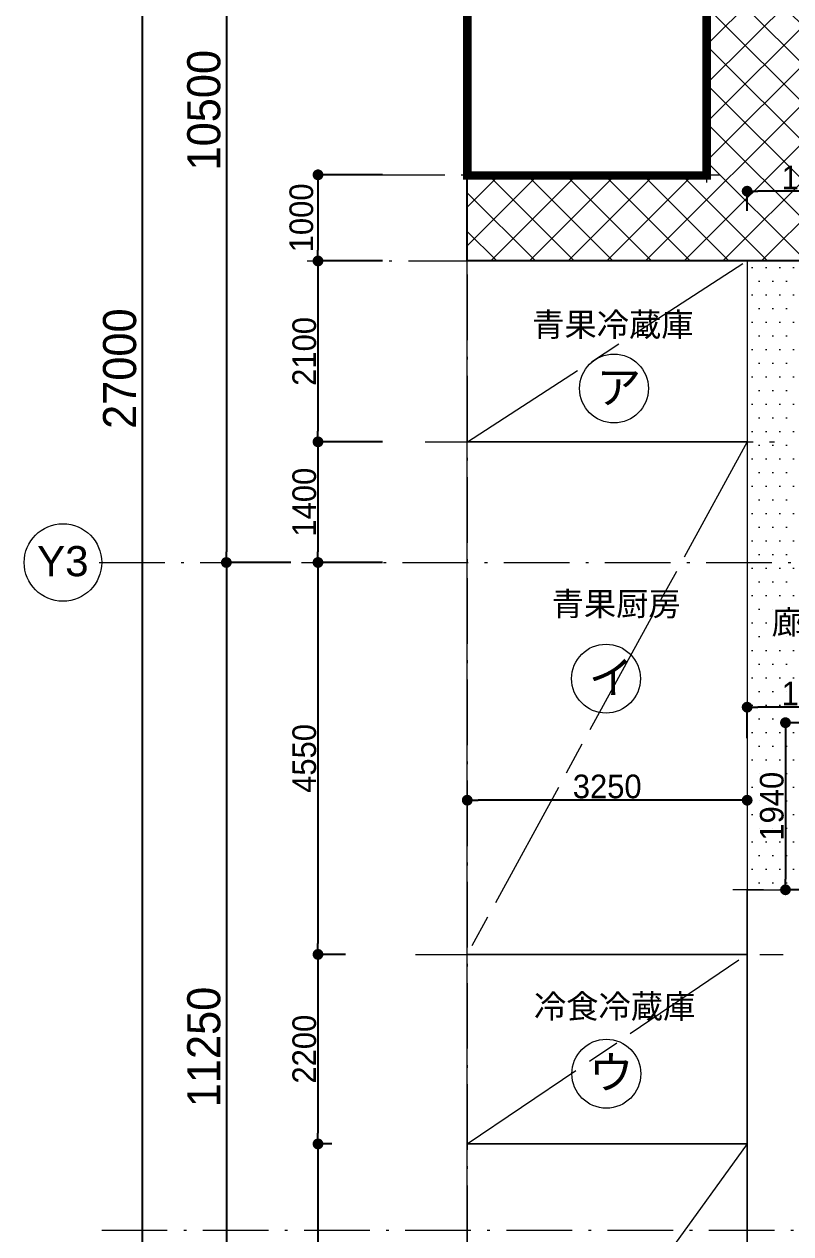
# Model space of a CAD drawing. Header units: millimetres. Extents: x 3528 to 81155, y 1822 to 57458.
# Drawn here: x 3528 to 12429, y 32227 to 46269 of the extents above; entities that cross this region are included whole.
import ezdxf

# ---------------------------------------------------------------- set-up
doc = ezdxf.new("R2010")
doc.units = ezdxf.units.MM
doc.header["$LTSCALE"] = 3175
doc.header["$PDMODE"] = 1
doc.header["$PDSIZE"] = -2
for name, pattern in [('ISO-04 一点長鎖線', [0.61, 0.48, -0.06, 0.01, -0.06]), ('ISO-08 一点鎖線', [0.72, 0.48, -0.06, 0.12, -0.06]), ('ISO-10 一点短鎖線', [0.37, 0.24, -0.06, 0.01, -0.06]), ('ISO-11 一点二短鎖線', [0.67, 0.24, -0.06, 0.24, -0.06, 0.01, -0.06])]:
    doc.linetypes.add(name, pattern=pattern)
for name, color, linetype, lineweight in [('15面積表', 10, 'Continuous', 5), ('ハッチング', 170, 'Continuous', 5), ('基準線', 3, 'ISO-11 一点二短鎖線', 13)]:
    doc.layers.add(name, color=color, linetype=linetype, lineweight=lineweight)
doc.styles.add('Arial', font='arial.ttf', dxfattribs={"bigfont": 'Arial'})
doc.styles.add('HGPｺﾞｼｯｸE', font='HGPGothicE.ttf', dxfattribs={"bigfont": 'HGPｺﾞｼｯｸE'})
doc.styles.add('MtXpl_HGPE', font='HGPGothicE.ttf')
doc.styles.get("Standard").update_dxf_attribs({"font": 'txt', "bigfont": 'BIGFONT.SHX'})
doc.dimstyles.new('katoshun', dxfattribs={"dimtxt": 384.564525, "dimasz": 125.186157, "dimexe": 0, "dimexo": 250, "dimgap": 75, "dimtad": 1, "dimdec": 4, "dimdsep": 46, "dimtxsty": 'HGPｺﾞｼｯｸE', "dimblk": 'DOT', "dimblk1": 'DOT', "dimblk2": 'DOT', "dimcen": 0, "dimadec": 0, "dimazin": 0, "dimtfac": 1, "dimtdec": 4, "dimtix": 1, "dimtmove": 0, "dimatfit": 0, "dimldrblk": 'VW_FILLEDARROW', "dimfxl": 750, "dimfxlon": 1, "dimfrac": 2, "dimtolj": 1, "dimarcsym": 0})

# ---------------------------------------------------------------- blocks, each defined once
blk = doc.blocks.new('_DOT')
at = {"color": 0, "linetype": 'ByBlock', "lineweight": -2}
blk.add_line((-0.5, 0), (-1, 0), dxfattribs=at)
at = {"color": 0, "linetype": 'ByBlock', "const_width": 0.5}
blk.add_lwpolyline([(-0.25, 0, 1), (0.25, 0, 1)], format="xyb", close=True, dxfattribs=at)
blk = doc.blocks.new('*D7')
at = {"layer": 'Defpoints', "color": 0, "linetype": 'Continuous', "transparency": 16777216}
for p in [(6475, 40020), (5875, 28770), (6475, 28770)]:
    blk.add_point(p, dxfattribs=at)
at = {"layer": '基準線', "color": 0, "linetype": 'Continuous', "lineweight": -2, "transparency": 16777216}
for p, q in [((6225, 40020), (5875, 40020)), ((5875, 39895), (5875, 28895)), ((6225, 28770), (5875, 28770))]:
    blk.add_line(p, q, dxfattribs=at)
at = {"layer": '基準線', "color": 0, "linetype": 'Continuous', "lineweight": -2, "transparency": 16777216, "xscale": 125.1861572265625, "yscale": 125.1861572265625, "zscale": 125.1861572265625}
for p, rotation in [((5875, 40020), 90), ((5875, 28770), 270)]:
    blk.add_blockref('_DOT', p, dxfattribs=dict(at, rotation=rotation))
at = {"layer": '基準線', "color": 0, "linetype": 'Continuous', "lineweight": 0, "transparency": 16777216, "insert": (5615, 34395), "char_height": 384.6, "attachment_point": 5, "rotation": 90, "style": 'HGPｺﾞｼｯｸE'}
blk.add_mtext('\\A1;11250', dxfattribs=at)
blk = doc.blocks.new('VW_FILLEDARROW')
at = {"linetype": 'Continuous', "lineweight": 0, "transparency": 16777216}
blk.add_hatch(color=0, dxfattribs=at).paths.add_polyline_path([(-2, 0.54), (0, 0), (-2, -0.54)])
at = {"color": 0, "linetype": 'Continuous', "lineweight": 0, "transparency": 16777216, "flags": 128}
blk.add_lwpolyline([(-2, 0.54), (0, 0), (-2, -0.54)], close=True, dxfattribs=at)
blk = doc.blocks.new('*D8')
at = {"layer": 'Defpoints', "color": 0, "linetype": 'Continuous', "transparency": 16777216}
for p in [(7625, 50520), (5875, 40020), (7625, 40020)]:
    blk.add_point(p, dxfattribs=at)
at = {"layer": '基準線', "color": 0, "linetype": 'Continuous', "lineweight": -2, "transparency": 16777216}
for p, q in [((6625, 50520), (5875, 50520)), ((5875, 50395), (5875, 40145)), ((6625, 40020), (5875, 40020))]:
    blk.add_line(p, q, dxfattribs=at)
at = {"layer": '基準線', "color": 0, "linetype": 'Continuous', "lineweight": -2, "transparency": 16777216, "xscale": 125.1861572265625, "yscale": 125.1861572265625, "zscale": 125.1861572265625}
for p, rotation in [((5875, 50520), 90), ((5875, 40020), 270)]:
    blk.add_blockref('_DOT', p, dxfattribs=dict(at, rotation=rotation))
at = {"layer": '基準線', "color": 0, "linetype": 'Continuous', "lineweight": 0, "transparency": 16777216, "insert": (5615, 45270), "char_height": 384.6, "attachment_point": 5, "rotation": 90, "style": 'HGPｺﾞｼｯｸE'}
blk.add_mtext('\\A1;10500', dxfattribs=at)
blk = doc.blocks.new('*D10')
at = {"layer": 'Defpoints', "color": 0, "linetype": 'Continuous', "transparency": 16777216}
for p in [(4898, 55770), (4898, 28770), (5008, 28770)]:
    blk.add_point(p, dxfattribs=at)
at = {"layer": '基準線', "color": 0, "linetype": 'Continuous', "lineweight": -2, "transparency": 16777216}
blk.add_line((4898, 55645), (4898, 28895), dxfattribs=at)
at = {"layer": '基準線', "color": 0, "linetype": 'Continuous', "lineweight": -2, "transparency": 16777216, "xscale": 125.1861572265625, "yscale": 125.1861572265625, "zscale": 125.1861572265625}
for p, rotation in [((4898, 55770), 90), ((4898, 28770), 270)]:
    blk.add_blockref('_DOT', p, dxfattribs=dict(at, rotation=rotation))
at = {"layer": '基準線', "color": 0, "linetype": 'Continuous', "lineweight": 0, "transparency": 16777216, "insert": (4638, 42270), "char_height": 384.6, "attachment_point": 5, "rotation": 90, "style": 'HGPｺﾞｼｯｸE'}
blk.add_mtext('\\A1;27000', dxfattribs=at)
blk = doc.blocks.new('*D11')
at = {"layer": '15面積表', "color": 0, "linetype": 'Continuous', "lineweight": -2, "transparency": 16777216}
blk.add_line((11797, 37260), (8797, 37260), dxfattribs=at)
at = {"layer": 'Defpoints', "color": 0, "linetype": 'Continuous', "transparency": 16777216}
for p in [(8672, 37347), (8672, 37260), (11922, 37347)]:
    blk.add_point(p, dxfattribs=at)
at = {"layer": '15面積表', "color": 0, "linetype": 'Continuous', "lineweight": -2, "transparency": 16777216, "xscale": 125.1861572265625, "yscale": 125.1861572265625, "zscale": 125.1861572265625, "rotation": 180}
blk.add_blockref('_DOT', (8672, 37260), dxfattribs=at)
at = {"layer": '15面積表', "color": 0, "linetype": 'Continuous', "lineweight": -2, "transparency": 16777216, "xscale": 125.1861572265625, "yscale": 125.1861572265625, "zscale": 125.1861572265625}
blk.add_blockref('_DOT', (11922, 37260), dxfattribs=at)
at = {"layer": '15面積表', "color": 0, "linetype": 'Continuous', "lineweight": 0, "transparency": 16777216, "insert": (10297, 37418), "char_height": 274.7, "attachment_point": 5, "style": 'HGPｺﾞｼｯｸE'}
blk.add_mtext('\\A1;3250', dxfattribs=at)
blk = doc.blocks.new('*D14')
at = {"layer": '15面積表', "color": 0, "linetype": 'Continuous', "lineweight": -2, "transparency": 16777216}
for p, q in [((7098, 33270), (6939, 33270)), ((6939, 33145), (6939, 28895)), ((7098, 28770), (6939, 28770))]:
    blk.add_line(p, q, dxfattribs=at)
at = {"layer": 'Defpoints', "color": 0, "linetype": 'Continuous', "transparency": 16777216}
for p in [(7348, 33270), (6939, 28770), (7348, 28770)]:
    blk.add_point(p, dxfattribs=at)
at = {"layer": '15面積表', "color": 0, "linetype": 'Continuous', "lineweight": -2, "transparency": 16777216, "xscale": 125.1861572265625, "yscale": 125.1861572265625, "zscale": 125.1861572265625}
for p, rotation in [((6939, 33270), 90), ((6939, 28770), 270)]:
    blk.add_blockref('_DOT', p, dxfattribs=dict(at, rotation=rotation))
at = {"layer": '15面積表', "color": 0, "linetype": 'Continuous', "lineweight": 0, "transparency": 16777216, "insert": (6781, 31020), "char_height": 274.7, "attachment_point": 5, "rotation": 90, "style": 'HGPｺﾞｼｯｸE'}
blk.add_mtext('\\A1;4500', dxfattribs=at)
blk = doc.blocks.new('*D15')
at = {"layer": '15面積表', "color": 0, "linetype": 'Continuous', "lineweight": -2, "transparency": 16777216}
for p, q in [((7098, 35470), (6939, 35470)), ((6939, 35345), (6939, 33395)), ((7098, 33270), (6939, 33270))]:
    blk.add_line(p, q, dxfattribs=at)
at = {"layer": 'Defpoints', "color": 0, "linetype": 'Continuous', "transparency": 16777216}
for p in [(7348, 35470), (6939, 33270), (7348, 33270)]:
    blk.add_point(p, dxfattribs=at)
at = {"layer": '15面積表', "color": 0, "linetype": 'Continuous', "lineweight": -2, "transparency": 16777216, "xscale": 125.1861572265625, "yscale": 125.1861572265625, "zscale": 125.1861572265625}
for p, rotation in [((6939, 35470), 90), ((6939, 33270), 270)]:
    blk.add_blockref('_DOT', p, dxfattribs=dict(at, rotation=rotation))
at = {"layer": '15面積表', "color": 0, "linetype": 'Continuous', "lineweight": 0, "transparency": 16777216, "insert": (6781, 34370), "char_height": 274.7, "attachment_point": 5, "rotation": 90, "style": 'HGPｺﾞｼｯｸE'}
blk.add_mtext('\\A1;2200', dxfattribs=at)
blk = doc.blocks.new('*D21')
at = {"layer": '15面積表', "color": 0, "linetype": 'Continuous', "lineweight": -2, "transparency": 16777216}
for p, q in [((11922, 37979), (11922, 38340)), ((13397, 38340), (12047, 38340)), ((13522, 37979), (13522, 38340))]:
    blk.add_line(p, q, dxfattribs=at)
at = {"layer": 'Defpoints', "color": 0, "linetype": 'Continuous', "transparency": 16777216}
for p in [(11922, 38340), (11922, 37729), (13522, 37729)]:
    blk.add_point(p, dxfattribs=at)
at = {"layer": '15面積表', "color": 0, "linetype": 'Continuous', "lineweight": -2, "transparency": 16777216, "xscale": 125.1861572265625, "yscale": 125.1861572265625, "zscale": 125.1861572265625, "rotation": 180}
blk.add_blockref('_DOT', (11922, 38340), dxfattribs=at)
at = {"layer": '15面積表', "color": 0, "linetype": 'Continuous', "lineweight": -2, "transparency": 16777216, "xscale": 125.1861572265625, "yscale": 125.1861572265625, "zscale": 125.1861572265625}
blk.add_blockref('_DOT', (13522, 38340), dxfattribs=at)
at = {"layer": '15面積表', "color": 0, "linetype": 'Continuous', "lineweight": 0, "transparency": 16777216, "insert": (12722, 38498), "char_height": 274.7, "attachment_point": 5, "style": 'HGPｺﾞｼｯｸE'}
blk.add_mtext('\\A1;1600', dxfattribs=at)
blk = doc.blocks.new('*D22')
at = {"layer": '15面積表', "color": 0, "linetype": 'Continuous', "lineweight": -2, "transparency": 16777216}
for p, q in [((7259, 40020), (6939, 40020)), ((6939, 39895), (6939, 35595)), ((7259, 35470), (6939, 35470))]:
    blk.add_line(p, q, dxfattribs=at)
at = {"layer": 'Defpoints', "color": 0, "linetype": 'Continuous', "transparency": 16777216}
for p in [(7509, 40020), (6939, 35470), (7509, 35470)]:
    blk.add_point(p, dxfattribs=at)
at = {"layer": '15面積表', "color": 0, "linetype": 'Continuous', "lineweight": -2, "transparency": 16777216, "xscale": 125.1861572265625, "yscale": 125.1861572265625, "zscale": 125.1861572265625}
for p, rotation in [((6939, 40020), 90), ((6939, 35470), 270)]:
    blk.add_blockref('_DOT', p, dxfattribs=dict(at, rotation=rotation))
at = {"layer": '15面積表', "color": 0, "linetype": 'Continuous', "lineweight": 0, "transparency": 16777216, "insert": (6781, 37745), "char_height": 274.7, "attachment_point": 5, "rotation": 90, "style": 'HGPｺﾞｼｯｸE'}
blk.add_mtext('\\A1;4550', dxfattribs=at)
blk = doc.blocks.new('*D28')
at = {"layer": '15面積表', "color": 0, "linetype": 'Continuous', "lineweight": -2, "transparency": 16777216}
for p, q in [((11922, 44101), (11922, 44330)), ((13397, 44330), (12047, 44330)), ((13522, 44101), (13522, 44330))]:
    blk.add_line(p, q, dxfattribs=at)
at = {"layer": 'Defpoints', "color": 0, "linetype": 'Continuous', "transparency": 16777216}
for p in [(11922, 44330), (11922, 43851), (13522, 43851)]:
    blk.add_point(p, dxfattribs=at)
at = {"layer": '15面積表', "color": 0, "linetype": 'Continuous', "lineweight": -2, "transparency": 16777216, "xscale": 125.1861572265625, "yscale": 125.1861572265625, "zscale": 125.1861572265625, "rotation": 180}
blk.add_blockref('_DOT', (11922, 44330), dxfattribs=at)
at = {"layer": '15面積表', "color": 0, "linetype": 'Continuous', "lineweight": -2, "transparency": 16777216, "xscale": 125.1861572265625, "yscale": 125.1861572265625, "zscale": 125.1861572265625}
blk.add_blockref('_DOT', (13522, 44330), dxfattribs=at)
at = {"layer": '15面積表', "color": 0, "linetype": 'Continuous', "lineweight": 0, "transparency": 16777216, "insert": (12722, 44488), "char_height": 274.7, "attachment_point": 5, "style": 'HGPｺﾞｼｯｸE'}
blk.add_mtext('\\A1;1600', dxfattribs=at)
blk = doc.blocks.new('*D33')
at = {"layer": '15面積表', "color": 0, "linetype": 'Continuous', "lineweight": -2, "transparency": 16777216}
for p, q in [((7689, 41420), (6939, 41420)), ((6939, 41295), (6939, 40145)), ((7689, 40020), (6939, 40020))]:
    blk.add_line(p, q, dxfattribs=at)
at = {"layer": 'Defpoints', "color": 0, "linetype": 'Continuous', "transparency": 16777216}
for p in [(8494, 41420), (6939, 40020), (8494, 40020)]:
    blk.add_point(p, dxfattribs=at)
at = {"layer": '15面積表', "color": 0, "linetype": 'Continuous', "lineweight": -2, "transparency": 16777216, "xscale": 125.1861572265625, "yscale": 125.1861572265625, "zscale": 125.1861572265625}
for p, rotation in [((6939, 41420), 90), ((6939, 40020), 270)]:
    blk.add_blockref('_DOT', p, dxfattribs=dict(at, rotation=rotation))
at = {"layer": '15面積表', "color": 0, "linetype": 'Continuous', "lineweight": 0, "transparency": 16777216, "insert": (6781, 40720), "char_height": 274.7, "attachment_point": 5, "rotation": 90, "style": 'HGPｺﾞｼｯｸE'}
blk.add_mtext('\\A1;1400', dxfattribs=at)
blk = doc.blocks.new('*D34')
at = {"layer": '15面積表', "color": 0, "linetype": 'Continuous', "lineweight": -2, "transparency": 16777216}
for p, q in [((7689, 43520), (6939, 43520)), ((6939, 43395), (6939, 41545)), ((7689, 41420), (6939, 41420))]:
    blk.add_line(p, q, dxfattribs=at)
at = {"layer": 'Defpoints', "color": 0, "linetype": 'Continuous', "transparency": 16777216}
for p in [(8494, 43520), (6939, 41420), (8494, 41420)]:
    blk.add_point(p, dxfattribs=at)
at = {"layer": '15面積表', "color": 0, "linetype": 'Continuous', "lineweight": -2, "transparency": 16777216, "xscale": 125.1861572265625, "yscale": 125.1861572265625, "zscale": 125.1861572265625}
for p, rotation in [((6939, 43520), 90), ((6939, 41420), 270)]:
    blk.add_blockref('_DOT', p, dxfattribs=dict(at, rotation=rotation))
at = {"layer": '15面積表', "color": 0, "linetype": 'Continuous', "lineweight": 0, "transparency": 16777216, "insert": (6781, 42470), "char_height": 274.7, "attachment_point": 5, "rotation": 90, "style": 'HGPｺﾞｼｯｸE'}
blk.add_mtext('\\A1;2100', dxfattribs=at)
blk = doc.blocks.new('*D35')
at = {"layer": '15面積表', "color": 0, "linetype": 'Continuous', "lineweight": -2, "transparency": 16777216}
for p, q in [((7689, 44520), (6939, 44520)), ((6939, 44395), (6939, 43645)), ((7689, 43520), (6939, 43520))]:
    blk.add_line(p, q, dxfattribs=at)
at = {"layer": 'Defpoints', "color": 0, "linetype": 'Continuous', "transparency": 16777216}
for p in [(8578, 44520), (6939, 43520), (8578, 43520)]:
    blk.add_point(p, dxfattribs=at)
at = {"layer": '15面積表', "color": 0, "linetype": 'Continuous', "lineweight": -2, "transparency": 16777216, "xscale": 125.1861572265625, "yscale": 125.1861572265625, "zscale": 125.1861572265625}
for p, rotation in [((6939, 44520), 90), ((6939, 43520), 270)]:
    blk.add_blockref('_DOT', p, dxfattribs=dict(at, rotation=rotation))
at = {"layer": '15面積表', "color": 0, "linetype": 'Continuous', "lineweight": 0, "transparency": 16777216, "insert": (6747, 44020), "char_height": 274.7, "attachment_point": 5, "rotation": 90, "style": 'HGPｺﾞｼｯｸE'}
blk.add_mtext('\\A1;1000', dxfattribs=at)
blk = doc.blocks.new('*D49')
at = {"layer": '15面積表', "color": 0, "linetype": 'Continuous', "lineweight": -2, "transparency": 16777216}
for p, q in [((12992, 38160), (12367, 38160)), ((12367, 38035), (12367, 36345)), ((12992, 36220), (12367, 36220))]:
    blk.add_line(p, q, dxfattribs=at)
at = {"layer": 'Defpoints', "color": 0, "linetype": 'Continuous', "transparency": 16777216}
for p in [(13242, 38160), (12367, 36220), (13242, 36220)]:
    blk.add_point(p, dxfattribs=at)
at = {"layer": '15面積表', "color": 0, "linetype": 'Continuous', "lineweight": -2, "transparency": 16777216, "xscale": 125.1861572265625, "yscale": 125.1861572265625, "zscale": 125.1861572265625}
for p, rotation in [((12367, 38160), 90), ((12367, 36220), 270)]:
    blk.add_blockref('_DOT', p, dxfattribs=dict(at, rotation=rotation))
at = {"layer": '15面積表', "color": 0, "linetype": 'Continuous', "lineweight": 0, "transparency": 16777216, "insert": (12209, 37190), "char_height": 274.7, "attachment_point": 5, "rotation": 90, "style": 'HGPｺﾞｼｯｸE'}
blk.add_mtext('\\A1;1940', dxfattribs=at)

msp = doc.modelspace()

# ---------------------------------------------------------------- hatches: boundary and pattern name
at = {"layer": 'ハッチング', "linetype": 'Continuous', "lineweight": 0, "transparency": 33554687}
h = msp.add_hatch(dxfattribs=at)
h.set_pattern_fill('ANSI37', color=170, scale=100, style=0)
h.paths.add_polyline_path([(38821.71806, 55769.71765), (14521.71806, 55769.71765), (14521.71806, 50519.71765), (11451.71806, 50519.71765), (11451.71806, 44519.71765), (8671.71806, 44519.71765), (8671.71806, 43519.71765), (24631.71806, 43519.71765), (24631.71806, 37289.71765), (29791.71806, 37289.71765), (29791.71806, 28769.71765), (35821.71806, 28769.71765), (35821.71806, 32269.71765), (38821.71806, 32269.71765)])
h.paths.add_polyline_path([(26818.92037, 46893.32876), (28055.02071, 46893.32876), (28055.02071, 47246.10654), (26818.92037, 47246.10654)], flags=0)
h.paths.add_polyline_path([(26733.76679, 46808.12006), (28103.09119, 46808.12006), (28103.09119, 47297.06639), (26733.76679, 47297.06639)], flags=24)
h = msp.add_hatch(dxfattribs=at)
h.set_pattern_fill('DOTS', color=170, scale=100, style=0)
h.set_pattern_definition([(0, (411396.97, 35189.72), (79.375, 158.75), [0, -158.75])])
h.paths.add_polyline_path([(11921.71806, 36219.72181), (13651.71806, 36219.71915), (13651.71806, 38159.72005), (14221.71806, 38159.7195), (14221.71806, 39804.71765), (13449.9191, 39804.71765), (13449.9191, 42219.71765), (18029.52889, 42219.71765), (18031.71806, 43519.71765), (11921.71806, 43519.71765)])

# ---------------------------------------------------------------- linework, layer by layer
at = {"color": 2}
msp.add_lwpolyline([(14521.71806, 55769.71765), (38821.71806, 55769.71765), (38821.71806, 32269.71765), (35821.71806, 32269.71765), (35821.71806, 28769.71765), (29791.71806, 28769.71765), (29791.71806, 37289.71765), (24631.71806, 37289.71765), (24631.71806, 43519.71765), (8671.71806, 43519.71765), (8671.71806, 44519.71765), (11451.71806, 44519.71765), (11451.71806, 50519.71765), (14521.71806, 50519.71765), (14521.71806, 55769.71765)], dxfattribs=at)
at = {"layer": '15面積表', "color": 3, "linetype": 'ISO-08 一点鎖線', "lineweight": 0, "transparency": 33554687}
for p, q in [((11451.71806, 45715.41974), (11451.71806, 44429.71765)), ((6888.38472, 44519.71765), (11606.97054, 44519.71765)), ((8181.73849, 43519.71765), (21166.97054, 43519.71765)), ((8674.21803, 41419.71765), (11921.71806, 43519.71765)), ((8181.73849, 41419.71765), (12237.67265, 41419.71765)), ((11921.71806, 41419.71765), (8671.71806, 35469.71765)), ((8069.23849, 35469.71765), (12339.23849, 35469.71765)), ((8671.71806, 33269.71765), (11921.71806, 35469.71765)), ((11921.71806, 33269.71765), (8671.71806, 28769.71765))]:
    msp.add_line(p, q, dxfattribs=at)
at = {"layer": '15面積表', "color": 3, "linetype": 'ISO-10 一点短鎖線', "lineweight": 0, "transparency": 33554687}
msp.add_line((6813.38472, 43519.71765), (32604.3443, 43519.71765), dxfattribs=at)
at = {"layer": '15面積表', "color": 3, "linetype": 'ISO-04 一点長鎖線', "lineweight": 0, "transparency": 33554687}
msp.add_line((17920.48601, 36219.71596), (11757.42017, 36219.72197), dxfattribs=at)
at = {"layer": '15面積表', "color": 1, "linetype": 'Continuous', "lineweight": 0, "transparency": 33554687, "flags": 128}
for points in [[(8671.71806, 55769.71765), (56871.71806, 55769.71765), (56871.71806, 28769.71765), (8671.71806, 28769.71765)], [(8671.71806, 50519.71765), (11451.71806, 50519.71765), (11451.71806, 44519.71765), (8671.71806, 44519.71765)]]:
    msp.add_lwpolyline(points, close=True, dxfattribs=at)
at = {"layer": '15面積表', "color": 10, "linetype": 'Continuous', "lineweight": 50, "transparency": 33554687, "const_width": 100, "flags": 128}
msp.add_lwpolyline([(8671.71806, 50512.08067), (11451.71806, 50512.08067), (11451.71806, 44512.08067), (8671.71806, 44512.08067)], close=True, dxfattribs=at)
at = {"layer": '15面積表', "color": 170, "linetype": 'Continuous', "lineweight": 0, "transparency": 33554687, "flags": 128}
for points in [[(8671.71806, 43519.71765), (11921.71806, 43519.71765), (11921.71806, 41419.71765), (8671.71806, 41419.71765)], [(8671.71806, 41419.71765), (11921.71806, 41419.71765), (11921.71806, 35469.71765), (8671.71806, 35469.71765)], [(11921.71806, 36219.72181), (17171.71806, 36219.71596), (17171.71806, 37569.71596), (22921.71806, 37569.71596), (22921.71806, 32989.71765), (22371.71806, 32989.71765), (22371.71806, 31569.71765), (11921.71806, 31569.71765)], [(8671.71806, 35469.71765), (11921.71806, 35469.71765), (11921.71806, 33269.71765), (8671.71806, 33269.71765)]]:
    msp.add_lwpolyline(points, close=True, dxfattribs=at)
at = {"layer": '15面積表', "color": 3, "linetype": 'Continuous', "lineweight": 0, "transparency": 33554687, "flags": 128}
for points in [[(11921.71806, 36219.72181), (13651.71806, 36219.71915), (13651.71806, 38159.72005), (14221.71806, 38159.7195), (14221.71806, 39804.71765), (13449.9191, 39804.71765), (13449.9191, 42219.71765), (18029.52889, 42219.71765), (18031.71806, 43519.71765), (11921.71806, 43519.71765)], [(8671.71806, 33269.71765), (11921.71806, 33269.71765), (11921.71806, 28769.71765), (8671.71806, 28769.71765)]]:
    msp.add_lwpolyline(points, close=True, dxfattribs=at)
at = {"layer": '15面積表', "color": 3, "linetype": 'Continuous', "lineweight": 0, "transparency": 33554687}
for centre in [(10375.46703, 42039.71765), (10283.53655, 38671.43635), (10286.97054, 34084.71765)]:
    msp.add_circle(centre, 400, dxfattribs=at)
at = {"layer": '基準線', "color": 8, "linetype": 'ISO-10 一点短鎖線', "lineweight": 13, "transparency": 33554687}
for p, q in [((8671.71806, 57458.22492), (8671.71806, 25229.54466)), ((11451.71806, 52469.71765), (11451.71806, 44639.16974)), ((4396.78846, 40019.71765), (58690.9779, 40019.71765)), ((4427.58586, 32269.71765), (58690.9779, 32269.71765))]:
    msp.add_line(p, q, dxfattribs=at)
at = {"layer": '基準線', "color": 3, "linetype": 'Continuous', "lineweight": 0, "transparency": 33554687}
msp.add_circle((3977.58586, 40019.71765), 450, dxfattribs=at)

# ---------------------------------------------------------------- texts
at = {"layer": '15面積表', "color": 3, "transparency": 33554687, "style": 'MtXpl_HGPE'}
for s, p in [('ア', (10173.54701, 41864.02802)), ('イ', (10081.61654, 38495.74672)), ('ウ', (10085.05052, 33909.02802))]:
    msp.add_text(s, height=380, dxfattribs=at).set_placement(p)
at = {"layer": '15面積表', "color": 3, "transparency": 33554687, "char_height": 274.6889468, "attachment_point": 1, "line_spacing_factor": 0.773663}
for s, insert in [('{\\pxt2.73;\\fHGPｺﾞｼｯｸE|b0|i0|c128|p0;青果冷蔵庫}', (9426.23852, 42919.26025)), ('{\\pxt2.73;\\fHGPｺﾞｼｯｸE|b0|i0|c128|p0;青果厨房}', (9651.41498, 39677.40659)), ('{\\pxt2.73;\\fHGPｺﾞｼｯｸE|b0|i0|c128|p0;廊下ー１}', (12206.71807, 39462.40659))]:
    msp.add_mtext(s, dxfattribs=dict(at, insert=insert))
at = {"layer": '15面積表', "color": 3, "transparency": 33554687, "insert": (9446.97054, 35003.42366), "char_height": 274.6889468, "width": 1800, "attachment_point": 1, "line_spacing_factor": 0.773663}
msp.add_mtext('{\\pxt9.101;\\fHGPｺﾞｼｯｸE|b0|i0|c128|p0;冷食冷蔵庫}', dxfattribs=at)
at = {"layer": '基準線', "color": 3, "transparency": 33554687, "insert": (3677.60299, 40210.30159), "char_height": 350, "attachment_point": 1, "line_spacing_factor": 0.970891, "style": 'Arial'}
msp.add_mtext('\\pxt0.8929;Y3', dxfattribs=at)

# ---------------------------------------------------------------- dimensions: what is measured, and where the dimension line sits
at = {"layer": '15面積表', "color": 3, "linetype": 'Continuous', "lineweight": 0, "transparency": 33554687}
for base, p1, p2, picture, middle in [((11921.71806, 44329.71765), (13521.71806, 43851.41974), (11921.71806, 43851.41974), '*D28', (12721.71806, 44487.5559)), ((11921.71806, 38339.71765), (13521.71806, 37728.71765), (11921.71806, 37728.71765), '*D21', (12721.71806, 38497.5559)), ((8671.71806, 37259.71765), (11921.71806, 37347.41974), (8671.71806, 37347.41974), '*D11', (10296.71806, 37417.5559))]:
    dim = msp.add_linear_dim(base=base, p1=p1, p2=p2, dimstyle='katoshun', override={"dimtxt": 274.688947, "dimgap": 15, "dimdec": 2, "dimpost": '<>', "dimtxsty": 'HGPｺﾞｼｯｸE', "dimtmove": 2}, dxfattribs=at)
    dim.commit()
    dim.dimension.update_dxf_attribs({"geometry": picture, "text_midpoint": middle})
dim = msp.add_linear_dim(base=(6938.63721, 43519.71765), p1=(8577.67265, 44519.71765), p2=(8577.67265, 43519.71765), angle=270, dimstyle='katoshun', override={"dimtxt": 274.688947, "dimgap": 15, "dimpost": '<>', "dimtxsty": 'HGPｺﾞｼｯｸE', "dimtmove": 2}, dxfattribs=at)
dim.commit()
dim.dimension.update_dxf_attribs({"geometry": '*D35', "text_midpoint": (6747.24832, 44019.71765), "dimtype": 160})
for base, p1, p2, picture, middle in [((6938.63721, 41419.71765), (8494.23849, 43519.71765), (8494.23849, 41419.71765), '*D34', (6780.79895, 42469.71765)), ((6938.63721, 40019.71765), (8494.23849, 41419.71765), (8494.23849, 40019.71765), '*D33', (6780.79895, 40719.71765)), ((6938.63721, 35469.71765), (7509.33929, 40019.71765), (7509.33929, 35469.71765), '*D22', (6780.79895, 37744.71765)), ((12366.71806, 36219.72052), (13242.42206, 38159.72052), (13242.42017, 36219.72052), '*D49', (12208.87981, 37189.72052)), ((6938.63721, 33269.71765), (7348.33929, 35469.71765), (7348.33929, 33269.71765), '*D15', (6780.79895, 34369.71765)), ((6938.63721, 28769.71765), (7348.33929, 33269.71765), (7348.33929, 28769.71765), '*D14', (6780.79895, 31019.71765))]:
    dim = msp.add_linear_dim(base=base, p1=p1, p2=p2, angle=270, dimstyle='katoshun', override={"dimtxt": 274.688947, "dimgap": 15, "dimdec": 2, "dimpost": '<>', "dimtxsty": 'HGPｺﾞｼｯｸE', "dimtmove": 2}, dxfattribs=at)
    dim.commit()
    dim.dimension.update_dxf_attribs({"geometry": picture, "text_midpoint": middle})
at = {"layer": '基準線', "color": 3, "linetype": 'Continuous', "lineweight": 0, "transparency": 33554687}
for base, p1, p2, override, picture, middle in [((4897.84815, 28769.71765), (4897.84815, 55769.71765), (5007.84815, 28769.71765), {"dimtxt": 384.564525, "dimgap": 60, "dimpost": '<>', "dimtxsty": 'HGPｺﾞｼｯｸE', "dimtmove": 2}, '*D10', (4637.87459, 42269.71765)), ((5874.72526, 40019.71765), (7624.72526, 50519.71765), (7624.72526, 40019.71765), {"dimgap": 60, "dimpost": '<>', "dimtxsty": 'HGPｺﾞｼｯｸE', "dimtmove": 2}, '*D8', (5614.7517, 45269.71765)), ((5874.72526, 28769.71765), (6474.72526, 40019.71765), (6474.72526, 28769.71765), {"dimgap": 60, "dimpost": '<>', "dimtxsty": 'HGPｺﾞｼｯｸE', "dimtmove": 2}, '*D7', (5614.7517, 34394.71765))]:
    dim = msp.add_linear_dim(base=base, p1=p1, p2=p2, angle=270, dimstyle='katoshun', override=override, dxfattribs=at)
    dim.commit()
    dim.dimension.update_dxf_attribs({"geometry": picture, "text_midpoint": middle})

doc.saveas('drawing.dxf')
